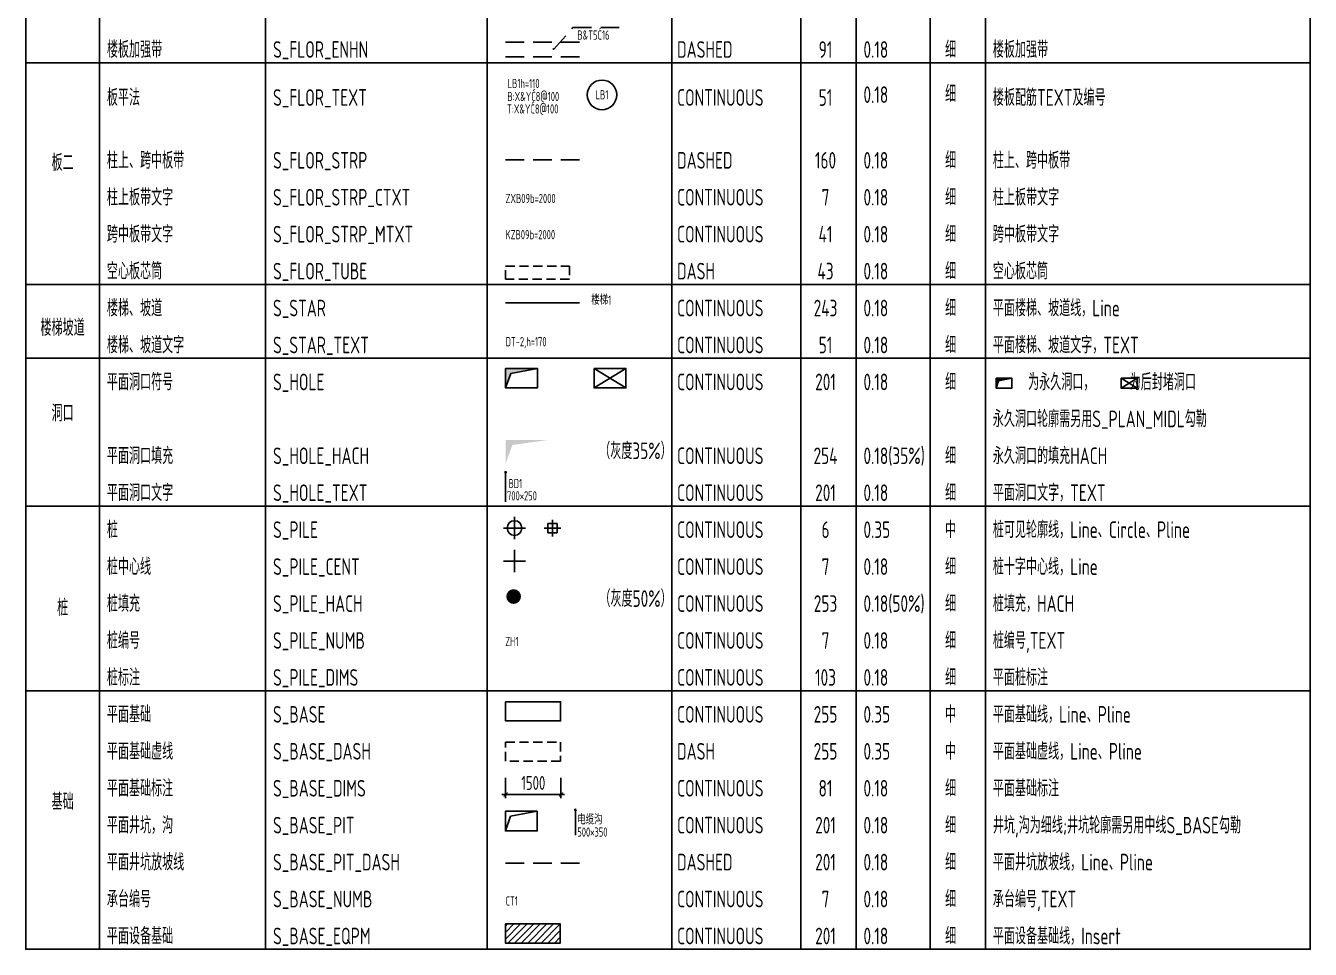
# Model space of a CAD drawing. Extents: x 517450926 to 520131079, y 3499134486 to 3500888201.
# Drawn here: x 517646618 to 517681418, y 3499147688 to 3499172692 of the extents above; entities that cross this region are included whole.
import ezdxf
from ezdxf.enums import TextEntityAlignment as Align

# ---------------------------------------------------------------- set-up
doc = ezdxf.new("R2010")
doc.units = 0
doc.header["$LTSCALE"] = 1000
doc.header["$MEASUREMENT"] = 0
doc.linetypes.add('DASHED', pattern=[0.75, 0.5, -0.25])
doc.linetypes.add('DASHED2', pattern=[0.375, 0.25, -0.125])
doc.layers.get('0').update_dxf_attribs({"linetype": 'CONTINUOUS'})
doc.layers.get('Defpoints').update_dxf_attribs({"color": 2, "linetype": 'CONTINUOUS'})
for name, color, linetype in [('S_BASE', 255, 'CONTINUOUS'), ('S_BASE_DASH', 255, 'DASHED2'), ('S_BASE_DIMS', 81, 'CONTINUOUS'), ('S_BASE_EQPM', 201, 'CONTINUOUS'), ('S_BASE_NUMB', 7, 'CONTINUOUS'), ('S_BASE_PIT', 201, 'CONTINUOUS'), ('S_BASE_PIT_DASH', 201, 'DASHED'), ('S_FLOR_ENHN', 91, 'DASHED'), ('S_FLOR_STRP', 160, 'DASHED'), ('S_FLOR_STRP_CTXT', 7, 'CONTINUOUS'), ('S_FLOR_STRP_MTXT', 41, 'CONTINUOUS'), ('S_FLOR_TEXT', 51, 'CONTINUOUS'), ('S_FLOR_TUBE', 43, 'DASHED2'), ('S_HOLE', 201, 'CONTINUOUS'), ('S_HOLE_HACH', 253, 'CONTINUOUS'), ('S_HOLE_TEXT', 201, 'CONTINUOUS'), ('S_PILE', 6, 'CONTINUOUS'), ('S_PILE_CENT', 7, 'CONTINUOUS'), ('S_PILE_HACH', 253, 'CONTINUOUS'), ('S_PILE_NUMB', 7, 'CONTINUOUS'), ('S_PLAN_TEXT', 7, 'CONTINUOUS'), ('S_STAR', 243, 'CONTINUOUS'), ('S_STAR_TEXT', 51, 'CONTINUOUS'), ('S_TABL', 83, 'CONTINUOUS')]:
    doc.layers.add(name, color=color, linetype=linetype)
doc.styles.add('TH-STYLE1', font='Tssdeng.shx', dxfattribs={"width": 0.7, "bigfont": 'Tssdchn.shx'})
doc.styles.add('TH-STYLE3', font='tssdeng.shx', dxfattribs={"width": 0.7, "bigfont": 'tssdchn.shx'})
doc.dimstyles.new('TSSD_100_100', dxfattribs={"dimtxt": 375, "dimasz": 100, "dimexe": 100, "dimexo": 0, "dimgap": 125, "dimtad": 1, "dimdec": 1, "dimdsep": 46, "dimtxsty": 'TH-STYLE3', "dimblk": 'ARCHTICK', "dimcen": -100, "dimdle": 100, "dimclrt": 7, "dimadec": 0, "dimazin": 0, "dimtfac": 1, "dimtdec": 1, "dimtix": 1, "dimtmove": 2, "dimatfit": 3, "dimldrblk": 'ARCHTICK', "dimfxl": 500, "dimfxlon": 1, "dimtolj": 1, "dimtzin": 0, "dimarcsym": 0})

# ---------------------------------------------------------------- blocks, each defined once
blk = doc.blocks.new('B-Num')
blk.add_circle((29, 399), 400)
at = {"style": 'TH-STYLE1', "width": 0.7, "flags": 8}
blk.add_attdef('LBN', text='', height=250, dxfattribs=at).set_placement((29, 278), align=Align.CENTER)
blk = doc.blocks.new('*U69')
at = {"layer": 'S_PILE'}
blk.add_lwpolyline([(-125, 125), (125, 125), (125, -125), (-125, -125)], close=True, dxfattribs=at)
at = {"layer": 'S_PILE_CENT'}
for p, q in [((-225, 0), (225, 0)), ((0, 225), (0, -225))]:
    blk.add_line(p, q, dxfattribs=at)
blk = doc.blocks.new('*U70')
at = {"layer": 'S_PILE'}
blk.add_circle((0, 0), 200, dxfattribs=at)
at = {"layer": 'S_PILE_CENT'}
for p, q in [((-300, 0), (300, 0)), ((0, 300), (0, -300))]:
    blk.add_line(p, q, dxfattribs=at)
blk = doc.blocks.new('_ArchTick')
at = {"color": 0, "const_width": 0.25}
blk.add_lwpolyline([(-0.53, -0.53), (0.53, 0.53)], dxfattribs=at)
blk = doc.blocks.new('*D549')
at = {"layer": 'Defpoints', "color": 0, "transparency": 16777216}
for p in [(517659618, 3499152333), (517661118, 3499152333), (517661118, 3499151879)]:
    blk.add_point(p, dxfattribs=at)
at = {"layer": 'S_BASE_DIMS', "color": 0, "lineweight": -2, "transparency": 16777216}
for p, q in [((517659618, 3499152333), (517659618, 3499151779)), ((517661118, 3499152333), (517661118, 3499151779)), ((517659518, 3499151879), (517661218, 3499151879))]:
    blk.add_line(p, q, dxfattribs=at)
at = {"layer": 'S_BASE_DIMS', "color": 0, "lineweight": -2, "transparency": 16777216, "xscale": 100, "yscale": 100, "zscale": 100, "rotation": 180}
blk.add_blockref('_ArchTick', (517659618, 3499151879), dxfattribs=at)
at = {"layer": 'S_BASE_DIMS', "color": 0, "lineweight": -2, "transparency": 16777216, "xscale": 100, "yscale": 100, "zscale": 100}
blk.add_blockref('_ArchTick', (517661118, 3499151879), dxfattribs=at)
at = {"layer": 'S_BASE_DIMS', "color": 7, "transparency": 16777216, "insert": (517660368, 3499152191), "char_height": 375, "attachment_point": 5, "style": 'TH-STYLE3'}
blk.add_mtext('\\A1;1500', dxfattribs=at)

msp = doc.modelspace()

# ---------------------------------------------------------------- hatches: boundary and pattern name
at = {"layer": 'S_BASE_EQPM'}
h = msp.add_hatch(dxfattribs=at)
h.set_pattern_fill('LINE', color=256, scale=40, angle=45, style=0)
h.set_pattern_definition([(45, (517448847.41, 3499134766.61), (-89.80256, 89.80256), [])])
h.paths.add_polyline_path([(517661099.8307, 3499147855.7055), (517661099.8307, 3499148373.111), (517659611.3317, 3499148373.111), (517659611.3317, 3499147855.7055)])
at = {"layer": 'S_HOLE_HACH'}
for points in [[(517659617.5812, 3499163415.2737), (517659617.5812, 3499162884.1039), (517659760.3756, 3499163280.4992), (517660482.2799, 3499163415.2737)], [(517672974.472, 3499163079.9197), (517673335.4242, 3499163147.307), (517672903.0748, 3499163147.307), (517672903.0748, 3499162881.7221)], [(517660764.4846, 3499161475.8977), (517659615.727, 3499161475.8977), (517659615.727, 3499160833.1434), (517659802.2841, 3499161341.1231)]]:
    msp.add_hatch(color=256, dxfattribs=at).paths.add_polyline_path(points)
at = {"layer": 'S_PILE_HACH'}
msp.add_hatch(color=256, dxfattribs=at).paths.add_polyline_path([(517659635.9414, 3499157237.6737, 1), (517660035.9414, 3499157237.6737, 1)])

# ---------------------------------------------------------------- linework, layer by layer
at = {"layer": 'S_BASE'}
msp.add_lwpolyline([(517659617.5691, 3499154388.5039), (517661106.0681, 3499154388.5039), (517661106.0681, 3499153871.0984), (517659617.5691, 3499153871.0984)], close=True, dxfattribs=at)
at = {"layer": 'S_BASE_DASH'}
msp.add_lwpolyline([(517659617.5691, 3499153297.0276), (517661106.0681, 3499153297.0276), (517661106.0681, 3499152779.622), (517659617.5691, 3499152779.622)], close=True, dxfattribs=at)
at = {"layer": 'S_BASE_EQPM'}
msp.add_lwpolyline([(517659611.3317, 3499148373.111), (517661099.8307, 3499148373.111), (517661099.8307, 3499147855.7055), (517659611.3317, 3499147855.7055)], close=True, dxfattribs=at)
at = {"layer": 'S_BASE_PIT'}
msp.add_line((517661510.502, 3499151459.8299), (517661510.502, 3499150781.9133), dxfattribs=at)
msp.add_lwpolyline([(517661529.252, 3499151459.8299, 1), (517661491.752, 3499151459.8299, 1)], format="xyb", close=True, dxfattribs=at)
for points in [[(517659612.5767, 3499150894.2845), (517659755.371, 3499151290.6798), (517660477.2754, 3499151425.4543)], [(517660477.2754, 3499151425.4543), (517659612.5767, 3499151425.4543), (517659612.5767, 3499150894.2845), (517660477.2754, 3499150894.2845), (517660477.2754, 3499151425.4543)]]:
    msp.add_lwpolyline(points, dxfattribs=at)
at = {"layer": 'S_BASE_PIT_DASH'}
msp.add_line((517659617.5691, 3499150018.0145), (517661617.5691, 3499150018.0145), dxfattribs=at)
at = {"layer": 'S_FLOR_ENHN'}
for p, q in [((517661617.5772, 3499172250.764), (517659617.5772, 3499172250.764)), ((517661617.5772, 3499171850.764), (517659617.5772, 3499171850.764))]:
    msp.add_line(p, q, dxfattribs=at)
msp.add_lwpolyline([(517660911.7292, 3499172047.9233), (517661443.9294, 3499172641.781), (517662813.0217, 3499172641.781)], dxfattribs=at)
at = {"layer": 'S_FLOR_ENHN', "const_width": 25}
msp.add_lwpolyline([(517660924.2292, 3499172060.4233, -1), (517660899.2292, 3499172060.4233, -1)], format="xyb", close=True, dxfattribs=at)
at = {"layer": 'S_FLOR_STRP'}
msp.add_line((517659617.5772, 3499169059.4075), (517661617.5772, 3499169059.4075), dxfattribs=at)
at = {"layer": 'S_FLOR_TUBE'}
msp.add_lwpolyline([(517659617.5772, 3499166184.5878), (517661348.6114, 3499166184.5878), (517661348.6114, 3499165826.7735), (517659617.5772, 3499165826.7735)], close=True, dxfattribs=at)
at = {"layer": 'S_HOLE'}
for p, q in [((517662014.3714, 3499162884.1039), (517662879.0701, 3499163415.2737)), ((517662879.0701, 3499162884.1039), (517662014.3714, 3499163415.2737)), ((517676293.3121, 3499162881.7221), (517676725.6615, 3499163147.307)), ((517676725.6615, 3499162881.7221), (517676293.3121, 3499163147.307))]:
    msp.add_line(p, q, dxfattribs=at)
for points in [[(517659617.5812, 3499162884.1039), (517659760.3756, 3499163280.4992), (517660482.2799, 3499163415.2737)], [(517672903.0748, 3499162881.7221), (517672974.472, 3499163079.9197), (517673335.4242, 3499163147.307)]]:
    msp.add_lwpolyline(points, dxfattribs=at)
for points in [[(517659617.5812, 3499163415.2737), (517660482.2799, 3499163415.2737), (517660482.2799, 3499162884.1039), (517659617.5812, 3499162884.1039)], [(517662014.3714, 3499163415.2737), (517662879.0701, 3499163415.2737), (517662879.0701, 3499162884.1039), (517662014.3714, 3499162884.1039)], [(517672903.0748, 3499163147.307), (517673335.4242, 3499163147.307), (517673335.4242, 3499162881.7221), (517672903.0748, 3499162881.7221)], [(517676293.3121, 3499163147.307), (517676725.6615, 3499163147.307), (517676725.6615, 3499162881.7221), (517676293.3121, 3499162881.7221)]]:
    msp.add_lwpolyline(points, close=True, dxfattribs=at)
at = {"layer": 'S_HOLE_TEXT', "ltscale": 800}
msp.add_line((517659617.5732, 3499160575.3104), (517659617.5732, 3499159799.7552), dxfattribs=at)
at = {"layer": 'S_HOLE_TEXT', "ltscale": 800, "const_width": 37.5}
msp.add_lwpolyline([(517659636.3232, 3499160600.8533, 1), (517659598.8232, 3499160600.8533, 1)], format="xyb", close=True, dxfattribs=at)
at = {"layer": 'S_PILE_CENT'}
for p, q in [((517659858.9332, 3499158498.3897), (517659858.9332, 3499157898.3897)), ((517660158.9332, 3499158198.3897), (517659558.9332, 3499158198.3897))]:
    msp.add_line(p, q, dxfattribs=at)
at = {"layer": 'S_STAR'}
msp.add_line((517659617.5772, 3499165193.2958), (517661617.5772, 3499165193.2958), dxfattribs=at)
at = {"layer": 'S_TABL'}
for p, q in [((517648617.5732, 3499171687.7765), (517648617.5772, 3499174687.7765)), ((517653117.5732, 3499171687.7765), (517653117.5732, 3499174687.7765)), ((517659117.5732, 3499171687.7765), (517659117.5732, 3499174687.7765)), ((517664117.5691, 3499171687.7765), (517664117.5691, 3499174687.7765)), ((517667617.5732, 3499171687.7765), (517667617.5732, 3499174687.7765)), ((517669117.5732, 3499171687.7765), (517669117.5732, 3499174687.7765)), ((517671117.5732, 3499171687.7765), (517671117.5732, 3499174687.7765)), ((517672617.5732, 3499171687.7765), (517672617.5732, 3499174687.7765)), ((517648617.5772, 3499165687.7765), (517648617.5732, 3499171687.7765)), ((517653117.5732, 3499165687.7765), (517653117.5732, 3499171687.7765)), ((517659117.5732, 3499165687.7765), (517659117.5732, 3499171687.7765)), ((517664117.5691, 3499165687.7765), (517664117.5691, 3499171687.7765)), ((517667617.5732, 3499165687.7765), (517667617.5732, 3499171687.7765)), ((517669117.5732, 3499165687.7765), (517669117.5732, 3499171687.7765)), ((517671117.5732, 3499165687.7765), (517671117.5732, 3499171687.7765)), ((517672617.5732, 3499165687.7765), (517672617.5732, 3499171687.7765)), ((517646617.5772, 3499165687.7765), (517681417.5691, 3499165687.7765)), ((517648617.5732, 3499163687.7765), (517648617.5732, 3499165687.7765)), ((517653117.5732, 3499163687.7765), (517653117.5732, 3499165687.7765)), ((517659117.5732, 3499163687.7765), (517659117.5732, 3499165687.7765)), ((517664117.5691, 3499163687.7765), (517664117.5691, 3499165687.7765)), ((517667617.5732, 3499163687.7765), (517667617.5732, 3499165687.7765)), ((517669117.5732, 3499163687.7765), (517669117.5732, 3499165687.7765)), ((517671117.5732, 3499163687.7765), (517671117.5732, 3499165687.7765)), ((517672617.5732, 3499163687.7765), (517672617.5732, 3499165687.7765)), ((517648617.5691, 3499159687.7765), (517648617.5732, 3499163687.7765)), ((517653117.5691, 3499159687.7765), (517653117.5732, 3499163687.7765)), ((517659117.5691, 3499159687.7765), (517659117.5732, 3499163687.7765)), ((517664117.5651, 3499159687.7765), (517664117.5691, 3499163687.7765)), ((517667617.5691, 3499159687.7765), (517667617.5732, 3499163687.7765)), ((517669117.5691, 3499159687.7765), (517669117.5732, 3499163687.7765)), ((517671117.5691, 3499159687.7765), (517671117.5732, 3499163687.7765)), ((517672617.5691, 3499159687.7765), (517672617.5732, 3499163687.7765)), ((517646617.5732, 3499159687.7765), (517681417.5691, 3499159687.7765)), ((517648617.5691, 3499154687.7765), (517648617.5691, 3499159687.7765)), ((517653117.5691, 3499154687.7765), (517653117.5691, 3499159687.7765)), ((517659117.5691, 3499154687.7765), (517659117.5691, 3499159687.7765)), ((517664117.5651, 3499154687.7765), (517664117.5651, 3499159687.7765)), ((517667617.5691, 3499154687.7765), (517667617.5691, 3499159687.7765)), ((517669117.5691, 3499154687.7765), (517669117.5691, 3499159687.7765)), ((517671117.5691, 3499154687.7765), (517671117.5691, 3499159687.7765)), ((517672617.5691, 3499154687.7765), (517672617.5691, 3499159687.7765)), ((517648617.5691, 3499154687.7765), (517648617.5691, 3499147687.7765)), ((517653117.5691, 3499154687.7765), (517653117.5691, 3499147687.7765)), ((517659117.5691, 3499154687.7765), (517659117.5691, 3499147687.7765)), ((517664117.5651, 3499154687.7765), (517664117.5651, 3499147687.7765)), ((517667617.5691, 3499154687.7765), (517667617.5691, 3499147687.7765)), ((517669117.5691, 3499154687.7765), (517669117.5691, 3499147687.7765)), ((517671117.5691, 3499154687.7765), (517671117.5691, 3499147687.7765)), ((517672617.5691, 3499154687.7765), (517672617.5691, 3499147687.7765))]:
    msp.add_line(p, q, dxfattribs=at)
for points in [[(517646617.5772, 3499174687.7765), (517681417.5691, 3499174687.7765), (517681417.5691, 3499171687.7765), (517646617.5772, 3499171687.7765)], [(517646617.5772, 3499171687.7765), (517681417.5691, 3499171687.7765), (517681417.5691, 3499165687.7765), (517646617.5772, 3499165687.7765)], [(517646617.5772, 3499165687.7765), (517681417.5691, 3499165687.7765), (517681417.5691, 3499163687.7765), (517646617.5772, 3499163687.7765)], [(517646617.5772, 3499163687.7765), (517681417.5691, 3499163687.7765), (517681417.5691, 3499159687.7765), (517646617.5732, 3499159687.7765)], [(517646617.5732, 3499159687.7765), (517681417.5691, 3499159687.7765), (517681417.5691, 3499154687.7765), (517646617.5732, 3499154687.7765)], [(517646617.5732, 3499154687.7765), (517681417.5691, 3499154687.7765), (517681417.5691, 3499147687.7765), (517646617.5732, 3499147687.7765)]]:
    msp.add_lwpolyline(points, close=True, dxfattribs=at)

# ---------------------------------------------------------------- block references
at = {"layer": 'S_FLOR_TEXT'}
msp.add_blockref('B-Num', (517662200.7978, 3499170419.9506), dxfattribs=at).add_auto_attribs({'LBN': 'LB1'})
at = {"layer": 'S_PILE', "xscale": -1}
msp.add_blockref('*U70', (517659858.9332, 3499159091.5348), dxfattribs=at)
at = {"layer": 'S_PILE'}
msp.add_blockref('*U69', (517660888.4837, 3499159090.2817), dxfattribs=at)

# ---------------------------------------------------------------- texts
at = {"layer": 'S_BASE_NUMB', "style": 'TH-STYLE1', "width": 0.7}
msp.add_text('CT1', height=250, dxfattribs=at).set_placement((517659617.5691, 3499148872.0749))
at = {"layer": 'S_BASE_PIT', "style": 'TH-STYLE1', "width": 0.7}
for s, p in [('电缆沟', (517661560.502, 3499151069.9371)), ('500×350', (517661560.502, 3499150736.9148))]:
    msp.add_text(s, height=250, dxfattribs=at).set_placement(p)
at = {"layer": 'S_FLOR_ENHN', "style": 'TH-STYLE1', "width": 0.7}
msp.add_text('B&T5Ć16', height=250, dxfattribs=at).set_placement((517661563.6298, 3499172313.3246))
at = {"layer": 'S_FLOR_STRP_CTXT', "style": 'TH-STYLE1', "width": 0.7}
msp.add_text('ZXB09b=2000', height=250, dxfattribs=at).set_placement((517659617.5772, 3499167815.291), align=Align.BOTTOM_LEFT)
at = {"layer": 'S_FLOR_STRP_MTXT', "style": 'TH-STYLE1', "width": 0.7}
msp.add_text('KZB09b=2000', height=250, dxfattribs=at).set_placement((517659617.5772, 3499166835.5987), align=Align.BOTTOM_LEFT)
at = {"layer": 'S_FLOR_TEXT', "style": 'TH-STYLE1', "width": 0.7}
for s, p in [('B:X&YĆ8@100', (517659666.7421, 3499170651.208)), ('LB1h=110', (517659674.5078, 3499171003.785)), ('T:X&YĆ8@100', (517659656.5271, 3499170313.9605))]:
    msp.add_text(s, height=250, dxfattribs=at).set_placement(p)
at = {"layer": 'S_HOLE_TEXT', "ltscale": 800, "style": 'TH-STYLE1', "width": 0.7}
for s, p in [('BD1', (517659697.4944, 3499160097.1028)), ('700×250', (517659657.1098, 3499159764.0806))]:
    msp.add_text(s, height=250, dxfattribs=at).set_placement(p, align=Align.BOTTOM_LEFT)
at = {"layer": 'S_PILE_NUMB', "style": 'TH-STYLE1', "width": 0.7}
msp.add_text('ZH1', height=250, dxfattribs=at).set_placement((517659608.6781, 3499155820.0824), align=Align.BOTTOM_LEFT)
at = {"layer": 'S_PLAN_TEXT', "style": 'TH-STYLE1', "width": 0.7}
for s, p in [('楼板加强带', (517648817.5732, 3499171687.7765)), ('细', (517671523.9225, 3499171687.7765)), ('楼板加强带', (517672817.5772, 3499171687.7765)), ('S_FLOR_ENHN', (517653317.5732, 3499171687.7765)), ('DASHED', (517664264.2048, 3499171687.7765)), ('0.18', (517669312.3653, 3499171687.7765)), ('板平法', (517648817.5732, 3499170387.7765)), ('S_FLOR_TEXT', (517653317.5732, 3499170387.7765)), ('CONTINUOUS', (517664264.2048, 3499170387.7765)), ('0.18', (517669312.3653, 3499170465.457)), ('细', (517671523.9225, 3499170487.9548)), ('楼板配筋TEXT及编号', (517672817.5772, 3499170387.7765)), ('柱上、跨中板带', (517648817.5732, 3499168687.7765)), ('S_FLOR_STRP', (517653317.5732, 3499168687.7765)), ('DASHED', (517664264.2048, 3499168687.7765)), ('0.18', (517669312.3653, 3499168687.7765)), ('细', (517671523.9225, 3499168687.7765)), ('柱上、跨中板带', (517672817.5772, 3499168687.7765)), ('柱上板带文字', (517648817.5732, 3499167687.7765)), ('S_FLOR_STRP_CTXT', (517653317.5732, 3499167687.7765)), ('CONTINUOUS', (517664264.2048, 3499167687.7765)), ('0.18', (517669312.3653, 3499167687.7765)), ('细', (517671523.9225, 3499167687.7765)), ('柱上板带文字', (517672817.5772, 3499167687.7765)), ('跨中板带文字', (517648817.5732, 3499166687.7765)), ('S_FLOR_STRP_MTXT', (517653317.5732, 3499166687.7765)), ('CONTINUOUS', (517664264.2048, 3499166687.7765)), ('0.18', (517669312.3653, 3499166687.7765)), ('细', (517671523.9225, 3499166687.7765)), ('跨中板带文字', (517672817.5772, 3499166687.7765)), ('空心板芯筒', (517648817.5732, 3499165687.7765)), ('S_FLOR_TUBE', (517653317.5732, 3499165687.7765)), ('DASH', (517664264.2048, 3499165687.7765)), ('0.18', (517669312.3653, 3499165687.7765)), ('细', (517671523.9225, 3499165687.7765)), ('空心板芯筒', (517672817.5772, 3499165687.7765)), ('楼梯、坡道', (517648817.5732, 3499164687.7765)), ('S_STAR', (517653317.5732, 3499164687.7765)), ('CONTINUOUS', (517664264.2048, 3499164687.7765)), ('0.18', (517669312.3653, 3499164687.7765)), ('细', (517671523.9225, 3499164687.7765)), ('平面楼梯、坡道线，Line', (517672817.5772, 3499164687.7765)), ('楼梯、坡道文字', (517648817.5732, 3499163687.7765)), ('细', (517671523.9225, 3499163687.7765)), ('平面楼梯、坡道文字，TEXT', (517672817.5772, 3499163687.7765)), ('S_STAR_TEXT', (517653317.5732, 3499163687.7765)), ('CONTINUOUS', (517664264.2048, 3499163687.7765)), ('0.18', (517669312.3653, 3499163687.7765)), ('平面洞口符号', (517648817.5732, 3499162687.7765)), ('S_HOLE', (517653317.5732, 3499162687.7765)), ('CONTINUOUS', (517664264.2048, 3499162687.7765)), ('0.18', (517669312.3653, 3499162687.7765)), ('细', (517671523.9225, 3499162687.7765)), ('     为永久洞口，     为后封堵洞口', (517672817.5822, 3499162687.7765)), ('永久洞口轮廓需另用S_PLAN_MIDL勾勒', (517672817.5772, 3499161687.7765)), ('平面洞口填充', (517648817.5691, 3499160687.7765)), ('S_HOLE_HACH', (517653317.5691, 3499160687.7765)), ('CONTINUOUS', (517664264.2008, 3499160687.7765)), ('0.18(35%%%)', (517669312.3612, 3499160687.7765)), ('细', (517671523.9185, 3499160687.7765)), ('永久洞口的填充HACH', (517672817.5732, 3499160687.7765)), ('平面洞口文字', (517648817.5691, 3499159687.7765)), ('S_HOLE_TEXT', (517653317.5691, 3499159687.7765)), ('CONTINUOUS', (517664264.2008, 3499159687.7765)), ('0.18', (517669312.3612, 3499159687.7765)), ('细', (517671523.9185, 3499159687.7765)), ('平面洞口文字，TEXT', (517672817.5732, 3499159687.7765)), ('桩', (517648817.5691, 3499158687.7765)), ('S_PILE', (517653317.5691, 3499158687.7765)), ('CONTINUOUS', (517664264.2008, 3499158687.7765)), ('0.35', (517669312.3612, 3499158687.7765)), ('中', (517671523.9185, 3499158687.7765)), ('桩可见轮廓线，Line、Circle、Pline', (517672817.5732, 3499158687.7765)), ('桩中心线', (517648817.5691, 3499157687.7765)), ('S_PILE_CENT', (517653317.5691, 3499157687.7765)), ('CONTINUOUS', (517664264.2008, 3499157687.7765)), ('0.18', (517669312.3612, 3499157687.7765)), ('细', (517671523.9185, 3499157687.7765)), ('桩十字中心线，Line', (517672817.5732, 3499157687.7765)), ('桩填充', (517648817.5691, 3499156687.7765)), ('S_PILE_HACH', (517653317.5691, 3499156687.7765)), ('CONTINUOUS', (517664264.2008, 3499156687.7765)), ('0.18(50%%%)', (517669312.3612, 3499156687.7765)), ('细', (517671523.9185, 3499156687.7765)), ('桩填充，HACH', (517672817.5732, 3499156687.7765)), ('桩编号', (517648817.5691, 3499155687.7765)), ('细', (517671523.9185, 3499155687.7765)), ('桩编号,TEXT ', (517672817.5732, 3499155687.7765)), ('S_PILE_NUMB', (517653317.5691, 3499155687.7765)), ('CONTINUOUS', (517664264.2008, 3499155687.7765)), ('0.18', (517669312.3612, 3499155687.7765)), ('桩标注', (517648817.5691, 3499154687.7765)), ('S_PILE_DIMS', (517653317.5691, 3499154687.7765)), ('CONTINUOUS', (517664264.2008, 3499154687.7765)), ('0.18', (517669312.3612, 3499154687.7765)), ('细', (517671523.9185, 3499154687.7765)), ('平面桩标注', (517672817.5732, 3499154687.7765)), ('平面基础', (517648817.5691, 3499153687.7765)), ('S_BASE', (517653317.5691, 3499153687.7765)), ('CONTINUOUS', (517664264.2008, 3499153687.7765)), ('0.35', (517669312.3612, 3499153687.7765)), ('中', (517671523.9185, 3499153687.7765)), ('平面基础线，Line、Pline', (517672817.5732, 3499153687.7765)), ('平面基础虚线', (517648817.5691, 3499152687.7765)), ('S_BASE_DASH', (517653317.5691, 3499152687.7765)), ('DASH', (517664264.2008, 3499152687.7765)), ('0.35', (517669312.3612, 3499152687.7765)), ('中', (517671523.9185, 3499152687.7765)), ('平面基础虚线，Line、Pline', (517672817.5732, 3499152687.7765)), ('平面基础标注', (517648817.5691, 3499151687.7765)), ('S_BASE_DIMS', (517653317.5691, 3499151687.7765)), ('CONTINUOUS', (517664264.2008, 3499151687.7765)), ('0.18', (517669312.3612, 3499151687.7765)), ('细', (517671523.9185, 3499151687.7765)), ('平面基础标注', (517672817.5732, 3499151687.7765)), ('平面井坑，沟', (517648817.5691, 3499150687.7765)), ('S_BASE_PIT', (517653317.5691, 3499150687.7765)), ('CONTINUOUS', (517664264.2008, 3499150687.7765)), ('0.18', (517669312.3612, 3499150687.7765)), ('细', (517671523.9185, 3499150687.7765)), ('井坑,沟为细线;井坑轮廓需另用中线S_BASE勾勒', (517672817.5732, 3499150687.7765)), ('平面井坑放坡线', (517648817.5691, 3499149687.7765)), ('S_BASE_PIT_DASH', (517653317.5691, 3499149687.7765)), ('DASHED', (517664264.2008, 3499149687.7765)), ('0.18', (517669312.3612, 3499149687.7765)), ('细', (517671523.9185, 3499149687.7765)), ('平面井坑放坡线，Line、Pline', (517672817.5732, 3499149687.7765)), ('承台编号', (517648817.5691, 3499148687.7765)), ('S_BASE_NUMB', (517653317.5691, 3499148687.7765)), ('CONTINUOUS', (517664264.2008, 3499148687.7765)), ('0.18', (517669312.3612, 3499148687.7765)), ('细', (517671523.9185, 3499148687.7765)), ('承台编号,TEXT ', (517672817.5732, 3499148687.7765)), ('平面设备基础', (517648817.5691, 3499147687.7765)), ('细', (517671523.9185, 3499147687.7765)), ('平面设备基础线，Insert', (517672817.5732, 3499147687.7765)), ('S_BASE_EQPM', (517653317.5691, 3499147687.7765)), ('CONTINUOUS', (517664264.2008, 3499147687.7765)), ('0.18', (517669312.3612, 3499147687.7765))]:
    msp.add_text(s, height=450, dxfattribs=at).set_placement(p, align=Align.BOTTOM_LEFT)
for s, p in [('91', (517668284.8681, 3499171687.7765)), ('51', (517668284.8681, 3499170387.7765)), ('160', (517668284.8681, 3499168687.7765)), ('7', (517668284.8681, 3499167687.7765)), ('41', (517668284.8681, 3499166687.7765)), ('43', (517668284.8681, 3499165687.7765)), ('243', (517668284.8681, 3499164687.7765)), ('51', (517668284.8681, 3499163687.7765)), ('201', (517668284.8681, 3499162687.7765)), ('254', (517668284.8641, 3499160687.7765)), ('201', (517668284.8641, 3499159687.7765)), ('6', (517668284.8641, 3499158687.7765)), ('7', (517668284.8641, 3499157687.7765)), ('253', (517668284.8641, 3499156687.7765)), ('7', (517668284.8641, 3499155687.7765)), ('103', (517668284.8641, 3499154687.7765)), ('255', (517668284.8641, 3499153687.7765)), ('255', (517668284.8641, 3499152687.7765)), ('81', (517668284.8641, 3499151687.7765)), ('201', (517668284.8641, 3499150687.7765)), ('201', (517668284.8641, 3499149687.7765)), ('7', (517668284.8641, 3499148687.7765)), ('201', (517668284.8641, 3499147687.7765))]:
    msp.add_text(s, height=450, dxfattribs=at).set_placement(p, align=Align.BOTTOM_CENTER)
for s, p in [('（灰度35%%%）', (517664117.5732, 3499160822.6738)), ('（灰度50%%%）', (517664117.5732, 3499156822.6738))]:
    msp.add_text(s, height=450, dxfattribs=at).set_placement(p, align=Align.BOTTOM_RIGHT)
at = {"layer": 'S_PLAN_TEXT', "insert": (517647617.5772, 3499168986.5758), "char_height": 450, "attachment_point": 5, "style": 'TH-STYLE1'}
msp.add_mtext('板二', dxfattribs=at)
at = {"layer": 'S_PLAN_TEXT', "char_height": 450, "width": 1999.995972, "attachment_point": 5, "style": 'TH-STYLE1'}
for s, insert in [('楼梯坡道', (517647617.5752, 3499164518.2956)), ('洞口', (517647617.5711, 3499162204.6048)), ('桩', (517647617.5711, 3499156937.9998)), ('基础', (517647617.5711, 3499151686.99))]:
    msp.add_mtext(s, dxfattribs=dict(at, insert=insert))
at = {"layer": 'S_STAR', "style": 'TH-STYLE1', "width": 0.7}
msp.add_text('楼梯1', height=250, dxfattribs=at).set_placement((517661940.0045, 3499165064.0446), align=Align.BOTTOM_LEFT)
at = {"layer": 'S_STAR_TEXT', "style": 'TH-STYLE1', "width": 0.7}
msp.add_text('DT-2,h=170', height=250, dxfattribs=at).set_placement((517659617.5772, 3499163938.0721), align=Align.BOTTOM_LEFT)

# ---------------------------------------------------------------- dimensions: what is measured, and where the dimension line sits
at = {"layer": 'S_BASE_DIMS'}
dim = msp.add_linear_dim(base=(517661117.5691, 3499151878.5282), p1=(517659617.5691, 3499152332.7237), p2=(517661117.5691, 3499152332.7237), dimstyle='TSSD_100_100', dxfattribs=at)
dim.commit()
dim.dimension.update_dxf_attribs({"geometry": '*D549', "text_midpoint": (517660367.5691, 3499152191.0282)})

doc.saveas('drawing.dxf')
